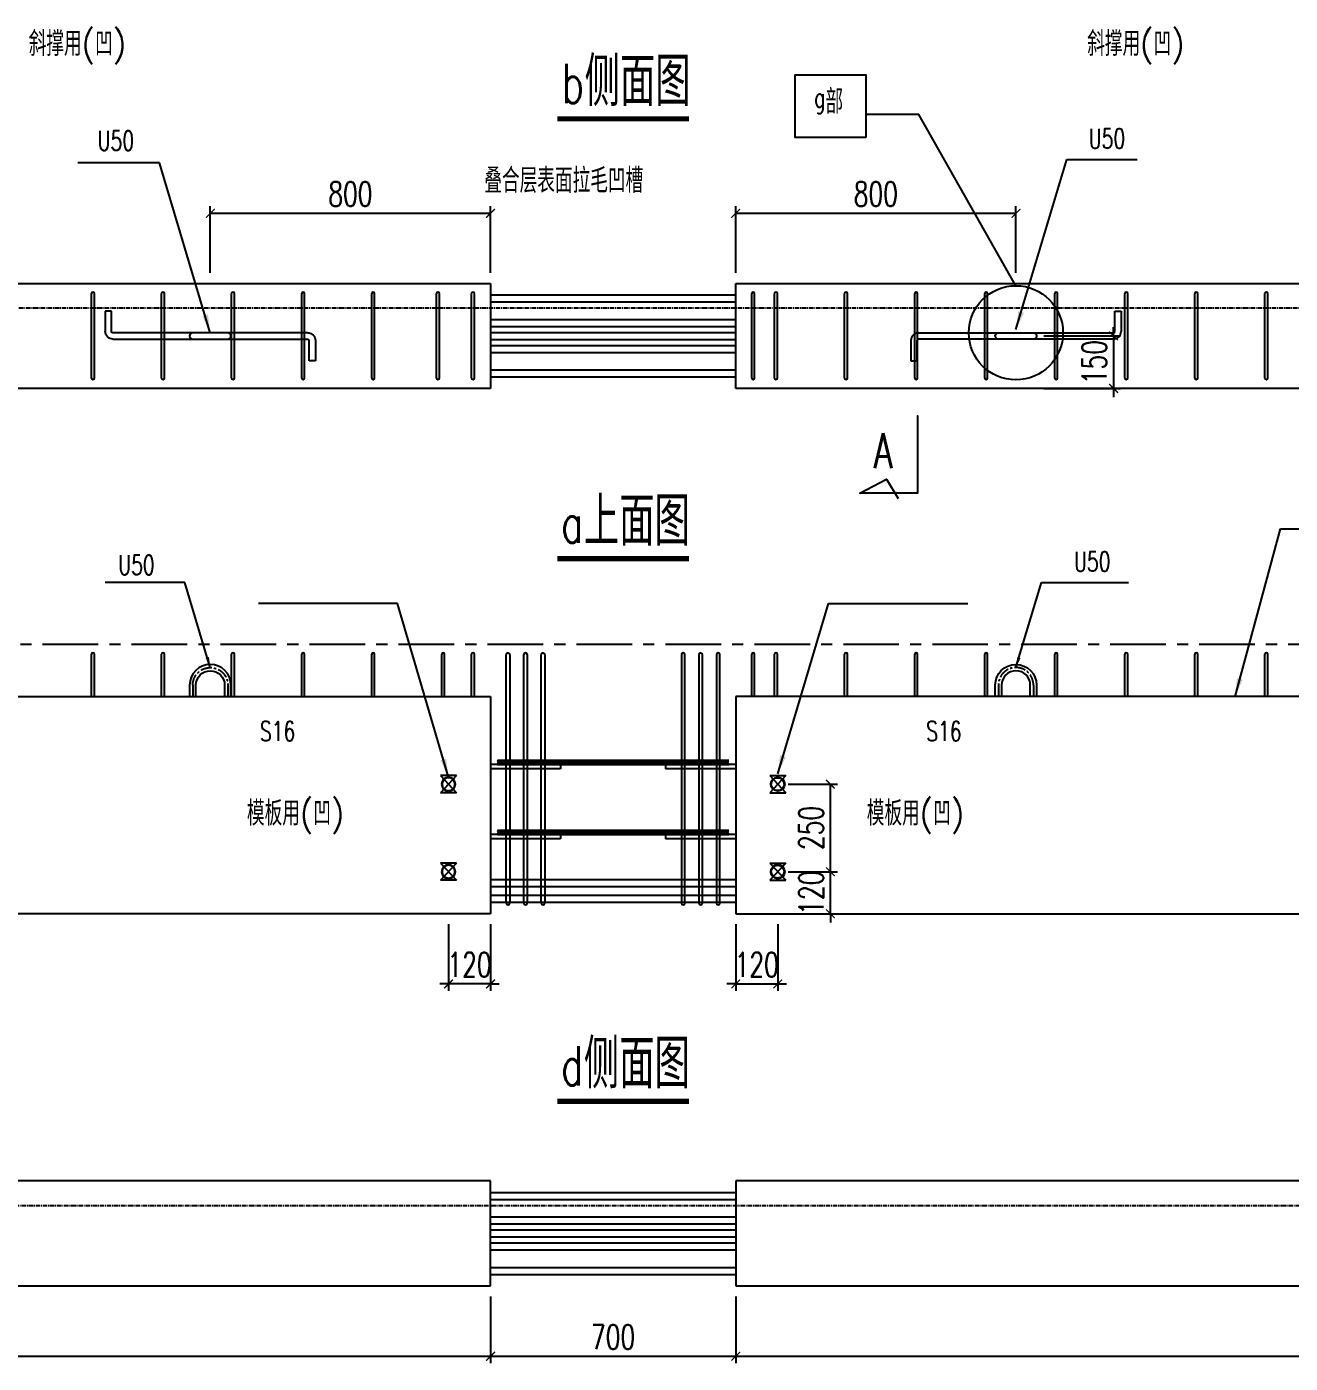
# Model space of a CAD drawing. Header units: inches. Extents: x 280713 to 330889, y 163288 to 177285.
# Drawn here: x 320123 to 323730, y 167488 to 171305 of the extents above; entities that cross this region are included whole.
import ezdxf
from ezdxf.enums import TextEntityAlignment as Align

# ---------------------------------------------------------------- set-up
doc = ezdxf.new("R2010")
doc.units = ezdxf.units.IN
doc.linetypes.add('CENTER', pattern=[50.8, 31.75, -6.35, 6.35, -6.35])
for name, color, linetype in [('PC梁箍筋', 3, 'Continuous'), ('PC梁钢筋', 6, 'Continuous'), ('填充', 8, 'Continuous'), ('尺寸', 7, 'Continuous'), ('文字', 7, 'Continuous'), ('轴线', 1, 'CENTER'), ('金属件S', 243, 'Continuous'), ('金属件U', 163, 'Continuous'), ('预制构件', 30, 'Continuous')]:
    doc.layers.add(name, color=color, linetype=linetype)
doc.styles.add('中文标注', font='standard.shx', dxfattribs={"bigfont": 'gbcbig.shx'})
doc.styles.add('尺寸123', font='simplex1.shx', dxfattribs={"width": 0.7, "height": 70, "bigfont": 'gbcbig.shx'})
doc.styles.add('尺寸用', font='', dxfattribs={"width": 0.7, "height": 40})
doc.styles.get('尺寸用').set_extended_font_data('SimSun')
doc.dimstyles.new('S-10', dxfattribs={"dimscale": 10, "dimtxt": 3.5, "dimasz": 2.5, "dimexe": 2, "dimexo": 3, "dimgap": 2, "dimtad": 1, "dimdec": 1, "dimdsep": 46, "dimtxsty": '尺寸用', "dimblk": 'ARCHTICK', "dimcen": 1.75, "dimaunit": 1, "dimadec": 0, "dimazin": 0, "dimtfac": 1, "dimtdec": 1, "dimtix": 1, "dimtmove": 2, "dimatfit": 3, "dimfxl": 1, "dimarcsym": 0})
doc.dimstyles.new('S-30', dxfattribs={"dimscale": 30, "dimtxt": 3.5, "dimasz": 1, "dimexe": 1, "dimexo": 3, "dimtad": 1, "dimdec": 1, "dimdsep": 46, "dimtxsty": '尺寸用', "dimblk": 'ARCHTICK', "dimcen": 1.75, "dimaunit": 1, "dimadec": 1, "dimazin": 0, "dimtfac": 1, "dimtdec": 1, "dimtix": 1, "dimtmove": 2, "dimatfit": 3, "dimfxl": 1, "dimarcsym": 0})

# ---------------------------------------------------------------- blocks, each defined once
blk = doc.blocks.new('S16')
at = {"layer": '金属件S'}
for p, q in [((-13.6, 14.6), (13.6, -14.6)), ((13.6, 14.6), (-13.6, -14.6)), ((-13.6, 14.6), (13.6, 14.6)), ((-13.6, -14.6), (13.6, -14.6))]:
    blk.add_line(p, q, dxfattribs=at)
blk.add_circle((0, 0), 11, dxfattribs=at)
blk = doc.blocks.new('凹槽')
at = {"layer": '金属件S', "color": 8}
blk.add_circle((0, 0), 20, dxfattribs=at)
blk = doc.blocks.new('_ArchTick')
at = {"color": 0, "linetype": 'ByBlock', "const_width": 0.15}
blk.add_lwpolyline([(-0.5, -0.5), (0.5, 0.5)], dxfattribs=at)
blk = doc.blocks.new('*D80')
at = {"layer": 'Defpoints', "color": 0, "transparency": 16777216}
for p in [(321326.6, 168771.8), (321446.6, 168771.8), (321326.6, 168571.4)]:
    blk.add_point(p, dxfattribs=at)
at = {"layer": '尺寸', "color": 0, "lineweight": -2, "transparency": 16777216}
for p, q in [((321326.6, 168741.8), (321326.6, 168551.4)), ((321446.6, 168741.8), (321446.6, 168551.4)), ((321326.6, 168571.4), (321301.6, 168571.4)), ((321446.6, 168571.4), (321326.6, 168571.4)), ((321446.6, 168571.4), (321471.6, 168571.4))]:
    blk.add_line(p, q, dxfattribs=at)
at = {"layer": '尺寸', "color": 0, "lineweight": -2, "transparency": 16777216, "xscale": 25, "yscale": 25, "zscale": 25}
blk.add_blockref('_ArchTick', (321326.6, 168571.4), dxfattribs=at)
at = {"layer": '尺寸', "color": 0, "lineweight": -2, "transparency": 16777216, "xscale": 25, "yscale": 25, "zscale": 25, "rotation": 180}
blk.add_blockref('_ArchTick', (321446.6, 168571.4), dxfattribs=at)
at = {"layer": '尺寸', "color": 0, "transparency": 16777216, "insert": (321386.6, 168626.4), "char_height": 70, "attachment_point": 5, "style": '尺寸123'}
blk.add_mtext('120', dxfattribs=at)
blk = doc.blocks.new('*D82')
at = {"layer": 'Defpoints', "color": 0, "transparency": 16777216}
for p in [(322146.6, 168771.8), (322266.6, 168771.8), (322266.6, 168571.4)]:
    blk.add_point(p, dxfattribs=at)
at = {"layer": '尺寸', "color": 0, "lineweight": -2, "transparency": 16777216}
for p, q in [((322146.6, 168741.8), (322146.6, 168551.4)), ((322266.6, 168741.8), (322266.6, 168551.4)), ((322146.6, 168571.4), (322121.6, 168571.4)), ((322146.6, 168571.4), (322266.6, 168571.4)), ((322266.6, 168571.4), (322291.6, 168571.4))]:
    blk.add_line(p, q, dxfattribs=at)
at = {"layer": '尺寸', "color": 0, "lineweight": -2, "transparency": 16777216, "xscale": 25, "yscale": 25, "zscale": 25}
blk.add_blockref('_ArchTick', (322146.6, 168571.4), dxfattribs=at)
at = {"layer": '尺寸', "color": 0, "lineweight": -2, "transparency": 16777216, "xscale": 25, "yscale": 25, "zscale": 25, "rotation": 180}
blk.add_blockref('_ArchTick', (322266.6, 168571.4), dxfattribs=at)
at = {"layer": '尺寸', "color": 0, "transparency": 16777216, "insert": (322206.6, 168626.4), "char_height": 70, "attachment_point": 5, "style": '尺寸123'}
blk.add_mtext('120', dxfattribs=at)
blk = doc.blocks.new('A$C4EE41C80')
at = {"layer": '金属件U'}
for p, q in [((582, 84), (582, 142)), ((582, 142), (600, 142)), ((600, 142), (600, 84)), ((22, 80), (578, 80)), ((0, 58), (0, 0)), ((18, 0), (18, 58)), ((578, 62), (22, 62)), ((0, 0), (18, 0))]:
    blk.add_line(p, q, dxfattribs=at)
blk.add_lwpolyline([(350, 80, -1), (350, 62), (250, 62, -1), (250, 80)], format="xyb", close=True, dxfattribs=at)
for centre, radius, start, end in [((22, 58), 22, 90, 180), ((578, 84), 22, 270, 0), ((578, 84), 4, 270, 0), ((22, 58), 4, 90, 180)]:
    blk.add_arc(centre, radius, start, end, dxfattribs=at)
blk = doc.blocks.new('A$C5BBB44EC')
at = {"layer": '轴线'}
for p, q in [((9, 33), (9, 0)), ((109, 33), (109, 0))]:
    blk.add_line(p, q, dxfattribs=at)
blk.add_arc((59, 33), 50, 0, 180, dxfattribs=at)
at = {"layer": '金属件U'}
for points in [[(0, 0), (0, 33, -1), (118, 33), (118, 0)], [(100, 0), (100, 33, 1), (18, 33), (18, 0)]]:
    blk.add_lwpolyline(points, format="xyb", dxfattribs=at)
blk = doc.blocks.new('*D118')
at = {"layer": 'Defpoints', "color": 0, "transparency": 16777216}
for p in [(318261.6, 167709.1), (321446.6, 167709.1), (321446.6, 167508.2)]:
    blk.add_point(p, dxfattribs=at)
at = {"layer": '尺寸', "color": 0, "lineweight": -2, "transparency": 16777216}
for p, q in [((318261.6, 167679.1), (318261.6, 167488.2)), ((321446.6, 167679.1), (321446.6, 167488.2)), ((318261.6, 167508.2), (321446.6, 167508.2))]:
    blk.add_line(p, q, dxfattribs=at)
at = {"layer": '尺寸', "color": 0, "lineweight": -2, "transparency": 16777216, "xscale": 25, "yscale": 25, "zscale": 25, "rotation": 180}
blk.add_blockref('_ArchTick', (318261.6, 167508.2), dxfattribs=at)
at = {"layer": '尺寸', "color": 0, "lineweight": -2, "transparency": 16777216, "xscale": 25, "yscale": 25, "zscale": 25}
blk.add_blockref('_ArchTick', (321446.6, 167508.2), dxfattribs=at)
at = {"layer": '尺寸', "color": 0, "transparency": 16777216, "insert": (319854.1, 167563.2), "char_height": 70, "attachment_point": 5, "style": '尺寸123'}
blk.add_mtext('3185', dxfattribs=at)
blk = doc.blocks.new('*D119')
at = {"layer": 'Defpoints', "color": 0, "transparency": 16777216}
for p in [(321446.6, 167709.1), (322146.6, 167709.1), (322146.6, 167508.2)]:
    blk.add_point(p, dxfattribs=at)
at = {"layer": '尺寸', "color": 0, "lineweight": -2, "transparency": 16777216}
for p, q in [((321446.6, 167679.1), (321446.6, 167488.2)), ((322146.6, 167679.1), (322146.6, 167488.2)), ((321446.6, 167508.2), (322146.6, 167508.2))]:
    blk.add_line(p, q, dxfattribs=at)
at = {"layer": '尺寸', "color": 0, "lineweight": -2, "transparency": 16777216, "xscale": 25, "yscale": 25, "zscale": 25, "rotation": 180}
blk.add_blockref('_ArchTick', (321446.6, 167508.2), dxfattribs=at)
at = {"layer": '尺寸', "color": 0, "lineweight": -2, "transparency": 16777216, "xscale": 25, "yscale": 25, "zscale": 25}
blk.add_blockref('_ArchTick', (322146.6, 167508.2), dxfattribs=at)
at = {"layer": '尺寸', "color": 0, "transparency": 16777216, "insert": (321796.6, 167563.2), "char_height": 70, "attachment_point": 5, "style": '尺寸123'}
blk.add_mtext('700', dxfattribs=at)
blk = doc.blocks.new('*D120')
at = {"layer": 'Defpoints', "color": 0, "transparency": 16777216}
for p in [(322146.6, 167709.1), (325891.6, 167709.1), (325891.6, 167508.2)]:
    blk.add_point(p, dxfattribs=at)
at = {"layer": '尺寸', "color": 0, "lineweight": -2, "transparency": 16777216}
for p, q in [((322146.6, 167679.1), (322146.6, 167488.2)), ((325891.6, 167679.1), (325891.6, 167488.2)), ((322146.6, 167508.2), (325891.6, 167508.2))]:
    blk.add_line(p, q, dxfattribs=at)
at = {"layer": '尺寸', "color": 0, "lineweight": -2, "transparency": 16777216, "xscale": 25, "yscale": 25, "zscale": 25, "rotation": 180}
blk.add_blockref('_ArchTick', (322146.6, 167508.2), dxfattribs=at)
at = {"layer": '尺寸', "color": 0, "lineweight": -2, "transparency": 16777216, "xscale": 25, "yscale": 25, "zscale": 25}
blk.add_blockref('_ArchTick', (325891.6, 167508.2), dxfattribs=at)
at = {"layer": '尺寸', "color": 0, "transparency": 16777216, "insert": (324019.1, 167563.2), "char_height": 70, "attachment_point": 5, "style": '尺寸123'}
blk.add_mtext('3745', dxfattribs=at)
blk = doc.blocks.new('*D261')
at = {"layer": 'Defpoints', "color": 0, "transparency": 16777216}
for p in [(321446.6, 170771.8), (320646.6, 170571.8), (321446.6, 170571.8)]:
    blk.add_point(p, dxfattribs=at)
at = {"layer": '尺寸', "color": 0, "lineweight": -2, "transparency": 16777216}
for p, q in [((320646.6, 170601.8), (320646.6, 170791.8)), ((321446.6, 170601.8), (321446.6, 170791.8)), ((320646.6, 170771.8), (321446.6, 170771.8))]:
    blk.add_line(p, q, dxfattribs=at)
at = {"layer": '尺寸', "color": 0, "lineweight": -2, "transparency": 16777216, "xscale": 25, "yscale": 25, "zscale": 25, "rotation": 180}
blk.add_blockref('_ArchTick', (320646.6, 170771.8), dxfattribs=at)
at = {"layer": '尺寸', "color": 0, "lineweight": -2, "transparency": 16777216, "xscale": 25, "yscale": 25, "zscale": 25}
blk.add_blockref('_ArchTick', (321446.6, 170771.8), dxfattribs=at)
at = {"layer": '尺寸', "color": 0, "transparency": 16777216, "insert": (321046.6, 170826.8), "char_height": 70, "attachment_point": 5, "style": '尺寸123'}
blk.add_mtext('800', dxfattribs=at)
blk = doc.blocks.new('*D262')
at = {"layer": 'Defpoints', "color": 0, "transparency": 16777216}
for p in [(322946.6, 170771.8), (322146.6, 170571.8), (322946.6, 170571.8)]:
    blk.add_point(p, dxfattribs=at)
at = {"layer": '尺寸', "color": 0, "lineweight": -2, "transparency": 16777216}
for p, q in [((322146.6, 170601.8), (322146.6, 170791.8)), ((322946.6, 170601.8), (322946.6, 170791.8)), ((322146.6, 170771.8), (322946.6, 170771.8))]:
    blk.add_line(p, q, dxfattribs=at)
at = {"layer": '尺寸', "color": 0, "lineweight": -2, "transparency": 16777216, "xscale": 25, "yscale": 25, "zscale": 25, "rotation": 180}
blk.add_blockref('_ArchTick', (322146.6, 170771.8), dxfattribs=at)
at = {"layer": '尺寸', "color": 0, "lineweight": -2, "transparency": 16777216, "xscale": 25, "yscale": 25, "zscale": 25}
blk.add_blockref('_ArchTick', (322946.6, 170771.8), dxfattribs=at)
at = {"layer": '尺寸', "color": 0, "transparency": 16777216, "insert": (322546.6, 170826.8), "char_height": 70, "attachment_point": 5, "style": '尺寸123'}
blk.add_mtext('800', dxfattribs=at)
blk = doc.blocks.new('*D266')
at = {"layer": 'Defpoints', "color": 0, "transparency": 16777216}
for p in [(322996.6, 170421.8), (322996.6, 170271.8), (323225.2, 170271.8)]:
    blk.add_point(p, dxfattribs=at)
at = {"layer": '尺寸', "color": 0, "lineweight": -2, "transparency": 16777216}
for p, q in [((323225.2, 170421.8), (323225.2, 170446.8)), ((323026.6, 170421.8), (323245.2, 170421.8)), ((323225.2, 170421.8), (323225.2, 170271.8)), ((323026.6, 170271.8), (323245.2, 170271.8)), ((323225.2, 170271.8), (323225.2, 170246.8))]:
    blk.add_line(p, q, dxfattribs=at)
at = {"layer": '尺寸', "color": 0, "lineweight": -2, "transparency": 16777216, "xscale": 25, "yscale": 25, "zscale": 25}
for p, rotation in [((323225.2, 170421.8), 270), ((323225.2, 170271.8), 90)]:
    blk.add_blockref('_ArchTick', p, dxfattribs=dict(at, rotation=rotation))
at = {"layer": '尺寸', "color": 0, "transparency": 16777216, "insert": (323170.2, 170346.8), "char_height": 70, "attachment_point": 5, "rotation": 90, "style": '尺寸123'}
blk.add_mtext('150', dxfattribs=at)
blk = doc.blocks.new('*D267')
at = {"layer": 'Defpoints', "color": 0, "transparency": 16777216}
for p in [(322266.6, 168891.8), (322416.9, 168891.8), (322266.6, 168771.8)]:
    blk.add_point(p, dxfattribs=at)
at = {"layer": '尺寸', "color": 0, "lineweight": -2, "transparency": 16777216}
for p, q in [((322416.9, 168891.8), (322416.9, 168916.8)), ((322296.6, 168891.8), (322436.9, 168891.8)), ((322416.9, 168771.8), (322416.9, 168891.8)), ((322296.6, 168771.8), (322436.9, 168771.8)), ((322416.9, 168771.8), (322416.9, 168746.8))]:
    blk.add_line(p, q, dxfattribs=at)
at = {"layer": '尺寸', "color": 0, "lineweight": -2, "transparency": 16777216, "xscale": 25, "yscale": 25, "zscale": 25}
for p, rotation in [((322416.9, 168891.8), 270), ((322416.9, 168771.8), 90)]:
    blk.add_blockref('_ArchTick', p, dxfattribs=dict(at, rotation=rotation))
at = {"layer": '尺寸', "color": 0, "transparency": 16777216, "insert": (322361.9, 168831.8), "char_height": 70, "attachment_point": 5, "rotation": 90, "style": '尺寸123'}
blk.add_mtext('120', dxfattribs=at)
blk = doc.blocks.new('*D268')
at = {"layer": 'Defpoints', "color": 0, "transparency": 16777216}
for p in [(322266.6, 169141.8), (322416.9, 169141.8), (322266.6, 168891.8)]:
    blk.add_point(p, dxfattribs=at)
at = {"layer": '尺寸', "color": 0, "lineweight": -2, "transparency": 16777216}
for p, q in [((322296.6, 169141.8), (322436.9, 169141.8)), ((322416.9, 168891.8), (322416.9, 169141.8)), ((322296.6, 168891.8), (322436.9, 168891.8))]:
    blk.add_line(p, q, dxfattribs=at)
at = {"layer": '尺寸', "color": 0, "lineweight": -2, "transparency": 16777216, "xscale": 25, "yscale": 25, "zscale": 25}
for p, rotation in [((322416.9, 169141.8), 90), ((322416.9, 168891.8), 270)]:
    blk.add_blockref('_ArchTick', p, dxfattribs=dict(at, rotation=rotation))
at = {"layer": '尺寸', "color": 0, "transparency": 16777216, "insert": (322361.9, 169016.8), "char_height": 70, "attachment_point": 5, "rotation": 90, "style": '尺寸123'}
blk.add_mtext('250', dxfattribs=at)

msp = doc.modelspace()

# ---------------------------------------------------------------- hatches: boundary and pattern name
at = {"layer": '填充'}
h = msp.add_hatch(dxfattribs=at)
h.set_pattern_fill('ANSI31', color=256, scale=20, style=0)
h.set_pattern_definition([(45, (493241.0152, 281815.7373), (-1.767766953, 1.767766953), [])])
h.paths.add_polyline_path([(321796.58, 169209.78), (321466.58, 169209.78), (321466.58, 169197.78), (321796.58, 169197.78)])
h.paths.add_polyline_path([(322126.58, 169209.78), (321796.58, 169209.78), (321796.58, 169197.78), (322126.58, 169197.78)])
h = msp.add_hatch(dxfattribs=at)
h.set_pattern_fill('ANSI31', color=256, scale=20, style=0)
h.set_pattern_definition([(45, (493241.0152, 281615.7373), (-1.767766953, 1.767766953), [])])
h.paths.add_polyline_path([(321796.58, 169009.78), (321466.58, 169009.78), (321466.58, 168997.78), (321796.58, 168997.78)])
h.paths.add_polyline_path([(322126.58, 169009.78), (321796.58, 169009.78), (321796.58, 168997.78), (322126.58, 168997.78)])

# ---------------------------------------------------------------- linework, layer by layer
at = {"layer": 'PC梁箍筋'}
for p, q in [((320307.58, 170300.78), (320307.58, 170542.78)), ((320315.58, 170300.78), (320315.58, 170542.78)), ((320507.58, 170300.78), (320507.58, 170542.78)), ((320515.58, 170300.78), (320515.58, 170542.78)), ((320707.58, 170300.78), (320707.58, 170542.78)), ((320715.58, 170300.78), (320715.58, 170542.78)), ((320907.58, 170300.78), (320907.58, 170542.78)), ((320915.58, 170300.78), (320915.58, 170542.78)), ((321107.58, 170300.78), (321107.58, 170542.78)), ((321115.58, 170300.78), (321115.58, 170542.78)), ((321292.58, 170300.78), (321292.58, 170542.78)), ((321300.58, 170300.78), (321300.58, 170542.78)), ((321392.58, 170300.78), (321392.58, 170542.78)), ((321400.58, 170300.78), (321400.58, 170542.78)), ((322192.58, 170300.78), (322192.58, 170542.78)), ((322200.58, 170300.78), (322200.58, 170542.78)), ((322257.58, 170300.78), (322257.58, 170542.78)), ((322265.58, 170300.78), (322265.58, 170542.78)), ((322457.58, 170300.78), (322457.58, 170542.78)), ((322465.58, 170300.78), (322465.58, 170542.78)), ((322657.58, 170300.78), (322657.58, 170542.78)), ((322665.58, 170300.78), (322665.58, 170542.78)), ((322857.58, 170300.78), (322857.58, 170542.78)), ((322865.58, 170300.78), (322865.58, 170542.78)), ((323057.58, 170300.78), (323057.58, 170542.78)), ((323065.58, 170300.78), (323065.58, 170542.78)), ((323257.58, 170300.78), (323257.58, 170542.78)), ((323265.58, 170300.78), (323265.58, 170542.78)), ((323457.58, 170300.78), (323457.58, 170542.78)), ((323465.58, 170300.78), (323465.58, 170542.78)), ((323657.58, 170300.78), (323657.58, 170542.78)), ((323665.58, 170300.78), (323665.58, 170542.78)), ((320307.58, 169391.78), (320307.58, 169512.78)), ((320315.58, 169391.78), (320315.58, 169512.78)), ((320507.58, 169391.78), (320507.58, 169512.78)), ((320515.58, 169391.78), (320515.58, 169512.78)), ((320707.58, 169391.78), (320707.58, 169512.78)), ((320715.58, 169391.78), (320715.58, 169512.78)), ((320907.58, 169391.78), (320907.58, 169512.78)), ((320915.58, 169391.78), (320915.58, 169512.78)), ((321107.58, 169391.78), (321107.58, 169512.78)), ((321115.58, 169391.78), (321115.58, 169512.78)), ((321307.58, 169391.78), (321307.58, 169512.78)), ((321315.58, 169391.78), (321315.58, 169512.78)), ((321392.58, 169391.78), (321392.58, 169512.78)), ((321400.58, 169391.78), (321400.58, 169512.78)), ((322192.58, 169391.78), (322192.58, 169512.78)), ((322200.58, 169391.78), (322200.58, 169512.78)), ((322257.58, 169391.78), (322257.58, 169512.78)), ((322265.58, 169391.78), (322265.58, 169512.78)), ((322457.58, 169391.78), (322457.58, 169512.78)), ((322465.58, 169391.78), (322465.58, 169512.78)), ((322657.58, 169391.78), (322657.58, 169512.78)), ((322665.58, 169391.78), (322665.58, 169512.78)), ((322857.58, 169391.78), (322857.58, 169512.78)), ((322865.58, 169391.78), (322865.58, 169512.78)), ((323057.58, 169391.78), (323057.58, 169512.78)), ((323065.58, 169391.78), (323065.58, 169512.78)), ((323257.58, 169391.78), (323257.58, 169512.78)), ((323265.58, 169391.78), (323265.58, 169512.78)), ((323457.58, 169391.78), (323457.58, 169512.78)), ((323465.58, 169391.78), (323465.58, 169512.78)), ((323657.58, 169391.78), (323657.58, 169512.78)), ((323665.58, 169391.78), (323665.58, 169512.78))]:
    msp.add_line(p, q, dxfattribs=at)
at = {"layer": 'PC梁箍筋', "color": 3}
for p, q in [((321491.58, 168801.78), (321491.58, 169511.78)), ((321501.58, 169511.78), (321501.58, 168801.78)), ((321541.58, 168801.78), (321541.58, 169511.78)), ((321551.58, 169511.78), (321551.58, 168801.78)), ((321591.58, 168801.78), (321591.58, 169511.78)), ((321601.58, 169511.78), (321601.58, 168801.78)), ((321991.58, 169511.78), (321991.58, 168801.78)), ((322001.58, 168801.78), (322001.58, 169511.78)), ((322041.58, 169511.78), (322041.58, 168801.78)), ((322051.58, 168801.78), (322051.58, 169511.78)), ((322091.58, 169511.78), (322091.58, 168801.78)), ((322101.58, 168801.78), (322101.58, 169511.78))]:
    msp.add_line(p, q, dxfattribs=at)
at = {"layer": 'PC梁箍筋'}
for centre, start, end in [((320311.58, 170542.78), 0, 180), ((320511.58, 170542.78), 0, 180), ((320711.58, 170542.78), 0, 180), ((320911.58, 170542.78), 0, 180), ((321111.58, 170542.78), 0, 180), ((321296.58, 170542.78), 0, 180), ((321396.58, 170542.78), 0, 180), ((322196.58, 170542.78), 0, 180), ((322261.58, 170542.78), 0, 180), ((322461.58, 170542.78), 0, 180), ((322661.58, 170542.78), 0, 180), ((322861.58, 170542.78), 0, 180), ((323061.58, 170542.78), 0, 180), ((323261.58, 170542.78), 0, 180), ((323461.58, 170542.78), 0, 180), ((323661.58, 170542.78), 0, 180), ((320311.58, 170300.78), 180, 0), ((320511.58, 170300.78), 180, 0), ((320711.58, 170300.78), 180, 0), ((320911.58, 170300.78), 180, 0), ((321111.58, 170300.78), 180, 0), ((321296.58, 170300.78), 180, 0), ((321396.58, 170300.78), 180, 0), ((322196.58, 170300.78), 180, 0), ((322261.58, 170300.78), 180, 0), ((322461.58, 170300.78), 180, 0), ((322661.58, 170300.78), 180, 0), ((322861.58, 170300.78), 180, 0), ((323061.58, 170300.78), 180, 0), ((323261.58, 170300.78), 180, 0), ((323461.58, 170300.78), 180, 0), ((323661.58, 170300.78), 180, 0), ((320311.58, 169512.78), 0, 180), ((320511.58, 169512.78), 0, 180), ((320711.58, 169512.78), 0, 180), ((320911.58, 169512.78), 0, 180), ((321111.58, 169512.78), 0, 180), ((321311.58, 169512.78), 0, 180), ((321396.58, 169512.78), 0, 180), ((322196.58, 169512.78), 0, 180), ((322261.58, 169512.78), 0, 180), ((322461.58, 169512.78), 0, 180), ((322661.58, 169512.78), 0, 180), ((322861.58, 169512.78), 0, 180), ((323061.58, 169512.78), 0, 180), ((323261.58, 169512.78), 0, 180), ((323461.58, 169512.78), 0, 180), ((323661.58, 169512.78), 0, 180)]:
    msp.add_arc(centre, 4, start, end, dxfattribs=at)
at = {"layer": 'PC梁箍筋', "color": 3}
for centre, start, end in [((321496.58, 169511.78), 0, 180), ((321546.58, 169511.78), 0, 180), ((321596.58, 169511.78), 0, 180), ((321996.58, 169511.78), 0, 180), ((322046.58, 169511.78), 0, 180), ((322096.58, 169511.78), 0, 180), ((321496.58, 168801.78), 180, 0), ((321546.58, 168801.78), 180, 0), ((321596.58, 168801.78), 180, 0), ((321996.58, 168801.78), 180, 0), ((322046.58, 168801.78), 180, 0), ((322096.58, 168801.78), 180, 0)]:
    msp.add_arc(centre, 5, start, end, dxfattribs=at)
at = {"layer": 'PC梁钢筋'}
for p, q in [((321446.58, 170538.78), (322146.58, 170538.78)), ((321446.58, 170518.78), (322146.58, 170518.78)), ((321446.58, 170468.78), (322146.58, 170468.78)), ((321446.58, 170448.78), (322146.58, 170448.78)), ((321446.58, 170431.78), (322146.58, 170431.78)), ((321446.58, 170411.78), (322146.58, 170411.78)), ((321446.58, 170394.78), (322146.58, 170394.78)), ((321446.58, 170374.78), (322146.58, 170374.78)), ((321446.58, 170324.78), (322146.58, 170324.78)), ((321446.58, 170304.78), (322146.58, 170304.78)), ((321646.58, 169197.78), (321446.58, 169197.78)), ((321646.58, 169185.78), (321446.58, 169185.78)), ((321646.58, 169197.78), (321646.58, 169185.78)), ((322146.58, 169197.78), (321946.58, 169197.78)), ((321946.58, 169197.78), (321946.58, 169185.78)), ((322146.58, 169185.78), (321946.58, 169185.78)), ((321646.58, 168997.78), (321446.58, 168997.78)), ((321646.58, 168997.78), (321646.58, 168985.78)), ((322146.58, 168997.78), (321946.58, 168997.78)), ((321946.58, 168997.78), (321946.58, 168985.78)), ((321646.58, 168985.78), (321446.58, 168985.78)), ((322146.58, 168985.78), (321946.58, 168985.78)), ((321446.58, 168869.78), (322146.58, 168869.78)), ((321446.58, 168849.78), (322146.58, 168849.78)), ((321446.58, 168824.78), (322146.58, 168824.78)), ((321446.58, 168804.78), (322146.58, 168804.78)), ((321446.58, 167976.1), (322146.58, 167976.1)), ((321446.58, 167956.1), (322146.58, 167956.1)), ((321446.58, 167906.1), (322146.58, 167906.1)), ((321446.58, 167886.1), (322146.58, 167886.1)), ((321446.58, 167869.1), (322146.58, 167869.1)), ((321446.58, 167849.1), (322146.58, 167849.1)), ((321446.58, 167832.1), (322146.58, 167832.1)), ((321446.58, 167812.1), (322146.58, 167812.1)), ((321446.58, 167762.1), (322146.58, 167762.1)), ((321446.58, 167742.1), (322146.58, 167742.1))]:
    msp.add_line(p, q, dxfattribs=at)
at = {"layer": '填充'}
for p, q in [((322126.58, 169209.78), (321466.58, 169209.78)), ((321466.58, 169197.78), (322126.58, 169197.78)), ((322126.58, 169009.78), (321466.58, 169009.78)), ((321466.58, 168997.78), (322126.58, 168997.78))]:
    msp.add_line(p, q, dxfattribs=at)
at = {"layer": '尺寸', "elevation": 0}
msp.add_lwpolyline([(322946.58, 170565.11), (322669.82, 171053.75), (322517.9, 171053.75)], dxfattribs=at)
at = {"layer": '尺寸'}
msp.add_circle((322946.58, 170430.78), 134.36, dxfattribs=at)
at = {"layer": '文字', "elevation": 0}
msp.add_lwpolyline([(322517.9, 170988.67), (322316.57, 170988.67), (322316.57, 171167.72), (322517.9, 171167.72)], close=True, dxfattribs=at)
at = {"layer": '文字', "const_width": 15}
for points in [[(322013.48, 171041.66), (321637.62, 171041.66)], [(322013.48, 169785.58), (321637.62, 169785.58)], [(322013.48, 168236.23), (321637.62, 168236.23)]]:
    msp.add_lwpolyline(points, dxfattribs=at)
at = {"layer": '文字'}
msp.add_lwpolyline([(322665.57, 170193.37), (322665.57, 170193.37), (322665.57, 169972.43), (322501.13, 169972.43), (322577.51, 170012.91), (322609.91, 169957.36)], dxfattribs=at)
at = {"layer": '轴线', "ltscale": 0.4}
for p, q in [((316808.62, 170501.78), (326738.42, 170501.78)), ((316876.58, 167939.1), (326738.42, 167939.1))]:
    msp.add_line(p, q, dxfattribs=at)
at = {"layer": '轴线', "ltscale": 5}
msp.add_line((314833.96, 169541.78), (327898.45, 169541.78), dxfattribs=at)
at = {"layer": '预制构件'}
for p, q in [((318261.58, 170571.78), (321446.58, 170571.78)), ((321446.58, 170571.78), (321446.58, 170271.78)), ((322146.58, 170271.78), (322146.58, 170571.78)), ((322146.58, 170571.78), (325891.58, 170571.78)), ((321446.58, 170271.78), (318261.58, 170271.78)), ((325891.58, 170271.78), (322146.58, 170271.78)), ((318261.58, 169391.78), (321446.58, 169391.78)), ((321446.58, 169391.78), (321446.58, 168771.78)), ((322146.58, 169391.78), (322146.58, 168771.78)), ((325891.58, 169391.78), (322146.58, 169391.78)), ((321446.58, 168771.78), (318261.58, 168771.78)), ((322146.58, 168771.78), (325891.58, 168771.78)), ((321446.58, 168009.1), (318261.58, 168009.1)), ((321446.58, 167709.1), (321446.58, 168009.1)), ((322146.58, 168009.1), (322146.58, 167709.1)), ((325891.58, 168009.1), (322146.58, 168009.1)), ((318261.58, 167709.1), (321446.58, 167709.1)), ((322146.58, 167709.1), (325891.58, 167709.1))]:
    msp.add_line(p, q, dxfattribs=at)

# ---------------------------------------------------------------- block references
at = {"layer": '尺寸', "xscale": -1}
for name, p in [('A$C4EE41C80', (320946.58, 170350.78)), ('A$C5BBB44EC', (320705.58, 169391.78))]:
    msp.add_blockref(name, p, dxfattribs=at)
at = {"layer": '尺寸'}
for name, p in [('A$C4EE41C80', (322646.58, 170350.78)), ('A$C5BBB44EC', (322887.58, 169391.78))]:
    msp.add_blockref(name, p, dxfattribs=at)
at = {"layer": '金属件S'}
for p, xscale, yscale, zscale in [((321326.58, 169141.78), -1.666666666627862, 1.666666666686069, 1.666666666666667), ((322266.58, 169141.78), 1.666666666627862, 1.666666666627862, 1.666666666627862), ((321326.58, 168891.78), -1.666666666627862, 1.666666666686069, 1.666666666666667), ((322266.58, 168891.78), 1.666666666627862, 1.666666666627862, 1.666666666627862)]:
    msp.add_blockref('S16', p, dxfattribs=dict(at, xscale=xscale, yscale=yscale, zscale=zscale))
at = {"layer": '预制构件', "xscale": -1}
for p in [(321326.58, 169141.78), (321326.58, 168891.78)]:
    msp.add_blockref('凹槽', p, dxfattribs=at)
at = {"layer": '预制构件'}
for p in [(322266.58, 169141.78), (322266.58, 168891.78)]:
    msp.add_blockref('凹槽', p, dxfattribs=at)

# ---------------------------------------------------------------- texts
at = {"layer": '文字', "style": '中文标注'}
for s, p in [('斜撑用(凹)', (320406.4, 171200.28)), ('斜撑用(凹)', (323428.19, 171200.28)), ('模板用(凹)', (321029.3, 169002.68)), ('模板用(凹)', (322799, 169002.68))]:
    msp.add_text(s, height=70, dxfattribs=at).set_placement(p, align=Align.BOTTOM_RIGHT)
for s, height, p in [('侧面图', 140, (321715.39, 171077.87)), ('部', 70, (322402.81, 171055.84, 0)), ('上面图', 140, (321713.16, 169822.53)), ('侧面图', 140, (321713.16, 168273.18))]:
    msp.add_text(s, height=height, dxfattribs=at).set_placement(p)
at = {"layer": '文字', "style": '尺寸123', "width": 0.7}
for s, height, p in [('b', 112, (321649.95, 171086.41, 0)), ('g', 56, (322370.11, 171074.51, 0)), ('U50', 56, (323154.37, 170957.51, 0)), ('U50', 56, (320324.88, 170951.12, 0)), ('A', 100, (322540.74, 170043.92)), ('a', 112, (321647.71, 169831.08, 0)), ('U50', 56, (320383.55, 169739.72, 0)), ('U50', 56, (323112.45, 169749.55, 0)), ('d', 112, (321647.71, 168281.72, 0))]:
    msp.add_text(s, height=height, dxfattribs=at).set_placement(p)
at = {"layer": '文字', "style": '中文标注'}
msp.add_text('叠合层表面拉毛凹槽', height=70, dxfattribs=at).set_placement((321428.9, 170809.31), align=Align.BOTTOM_LEFT)
at = {"layer": '文字', "style": '尺寸123', "width": 0.7}
for p in [(320889.07, 169248.28), (322791.22, 169248.28)]:
    msp.add_text('S16', height=56, dxfattribs=at).set_placement(p, align=Align.BOTTOM_RIGHT)

# ---------------------------------------------------------------- dimensions: what is measured, and where the dimension line sits
at = {"layer": '尺寸'}
for base, p1, p2, picture, middle in [((321446.58, 170771.78), (320646.58, 170571.78), (321446.58, 170571.78), '*D261', (321046.58, 170826.78)), ((322946.58, 170771.78), (322146.58, 170571.78), (322946.58, 170571.78), '*D262', (322546.58, 170826.78)), ((322266.58, 168571.36), (322146.58, 168771.78), (322266.58, 168771.78), '*D82', (322206.58, 168626.36)), ((321446.58, 167508.22), (318261.58, 167709.1), (321446.58, 167709.1), '*D118', (319854.08, 167563.22)), ((322146.58, 167508.22), (321446.58, 167709.1), (322146.58, 167709.1), '*D119', (321796.58, 167563.22)), ((325891.58, 167508.22), (322146.58, 167709.1), (325891.58, 167709.1), '*D120', (324019.08, 167563.22))]:
    dim = msp.add_linear_dim(base=base, p1=p1, p2=p2, dimstyle='S-10', override={"dimtxt": 7, "dimtxsty": '尺寸123'}, dxfattribs=at)
    dim.commit()
    dim.dimension.update_dxf_attribs({"geometry": picture, "text_midpoint": middle})
for base, p1, p2, angle, picture, middle in [((323225.22, 170271.78), (322996.58, 170421.78), (322996.58, 170271.78), 90, '*D266', (323170.22, 170346.78)), ((322416.87, 169141.78), (322266.58, 168891.78), (322266.58, 169141.78), 90, '*D268', (322361.87, 169016.78)), ((322416.87, 168891.78), (322266.58, 168771.78), (322266.58, 168891.78), 90, '*D267', (322361.87, 168831.78)), ((321326.58, 168571.36), (321446.58, 168771.78), (321326.58, 168771.78), 180, '*D80', (321386.58, 168626.36))]:
    dim = msp.add_linear_dim(base=base, p1=p1, p2=p2, angle=angle, dimstyle='S-10', override={"dimtxt": 7, "dimtxsty": '尺寸123'}, dxfattribs=at)
    dim.commit()
    dim.dimension.update_dxf_attribs({"geometry": picture, "text_midpoint": middle})

# ---------------------------------------------------------------- leaders
for points in [[(320646.58, 169474.78), (320574.03, 169717.59), (320346.64, 169717.59)], [(322946.58, 169474.78), (323019.14, 169717.59), (323267.91, 169717.59)]]:
    msp.add_leader(points, dimstyle='S-30', override={"dimgap": 0.625, "dimtad": 0}, dxfattribs=at)
at = {"layer": '文字'}
for points in [[(320646.58, 170430.78), (320501.47, 170916.41), (320268.84, 170916.41)], [(322946.58, 170439.78), (323091.7, 170925.41), (323292.52, 170925.41)], [(323572.18, 169391.78), (323702.26, 169871.12), (324568.28, 169871.12)], [(321326.58, 169161.78), (321181.47, 169657.41), (320784.09, 169657.41)], [(322266.58, 169171.78), (322411.7, 169657.41), (322809.08, 169657.41)]]:
    msp.add_leader(points, dimstyle='S-30', override={"dimasz": 1.75, "dimtad": 0}, dxfattribs=at)

doc.saveas('drawing.dxf')
